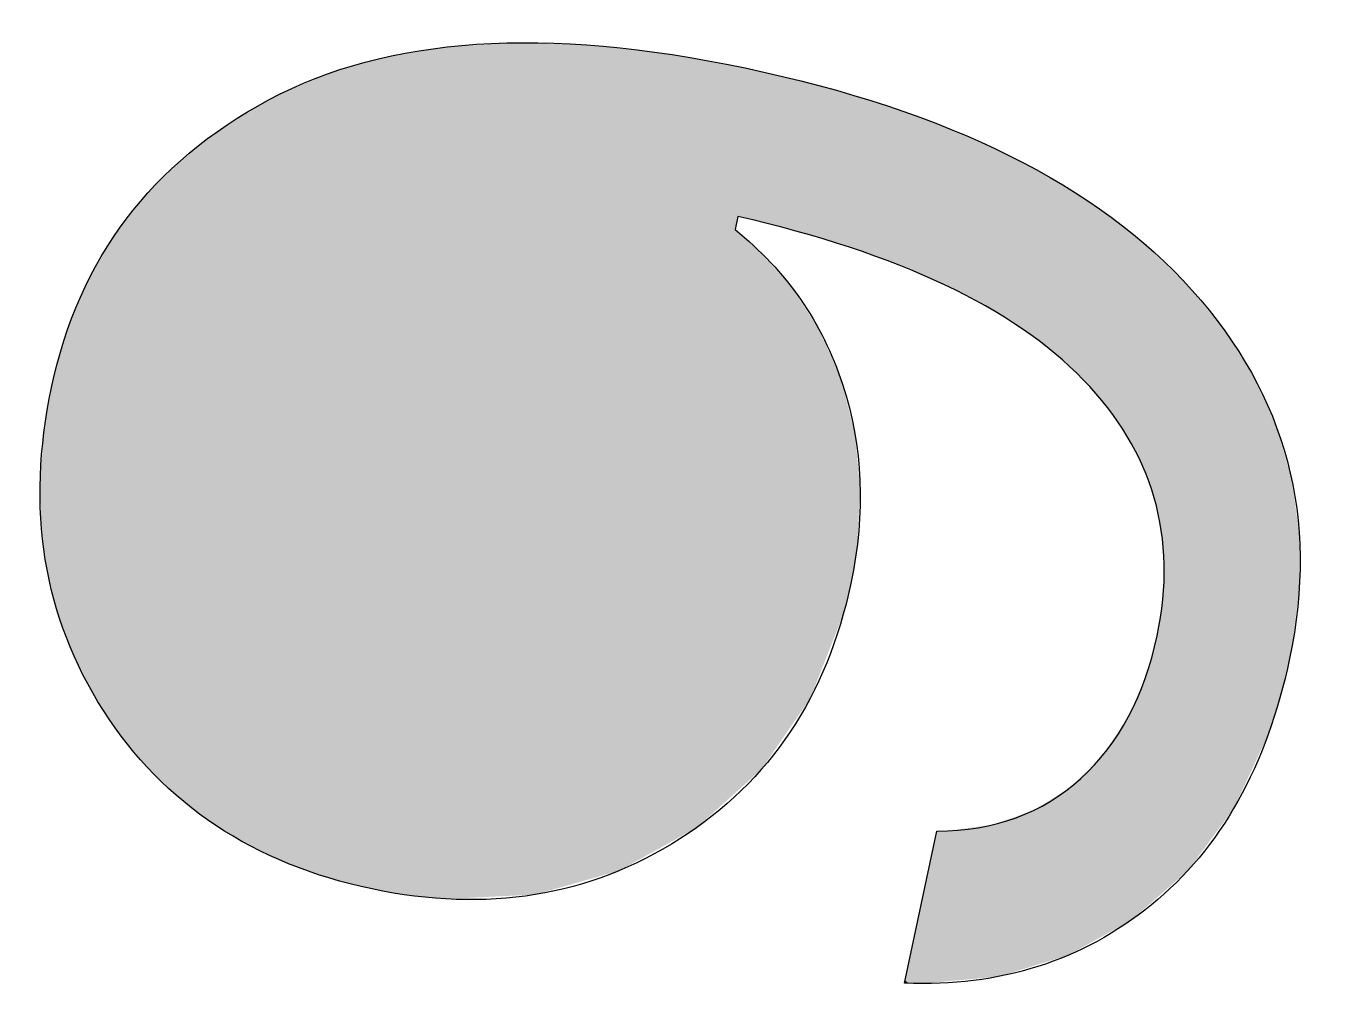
# Model space of a CAD drawing. Extents: x 1 to 47.3, y -47.1 to -0.8.
# Drawn here: x 43.218 to 46.775, y -29.777 to -27.133 of the extents above; entities that cross this region are included whole.
import ezdxf

# ---------------------------------------------------------------- set-up
doc = ezdxf.new("R2010")
doc.units = 0
doc.layers.add('LAYER_1', color=7, linetype='CONTINUOUS')

# ---------------------------------------------------------------- blocks, each defined once
blk = doc.blocks.new('*U17')
at = {"layer": 'LAYER_1', "color": 7}
for points in [[(44.3729, -29.5341), (44.2438, -27.2127), (44.3729, -27.1912)], [(44.3771, -29.5339), (44.3729, -27.1912), (44.3771, -27.1905)], [(44.3729, -29.5341), (44.3729, -27.1912), (44.3771, -29.5339)], [(44.5619, -29.5248), (44.3771, -27.1905), (44.5619, -27.1792)], [(44.3771, -29.5339), (44.3771, -27.1905), (44.5619, -29.5248)], [(44.5619, -29.5248), (44.5619, -27.1792), (44.6191, -29.522)], [(44.6191, -29.522), (44.5619, -27.1792), (44.6191, -27.1809)], [(44.6191, -29.522), (44.6191, -27.1809), (44.76, -29.4819)], [(44.76, -29.4819), (44.6191, -27.1809), (44.76, -27.185)], [(44.76, -29.4819), (44.76, -27.185), (44.849, -29.4566)], [(44.849, -29.4566), (44.76, -27.185), (44.849, -27.1947)], [(44.849, -29.4566), (44.849, -27.1947), (44.9713, -29.3887)], [(44.9713, -29.3887), (44.849, -27.1947), (44.9713, -27.2081)], [(44.9713, -29.3887), (44.9713, -27.2081), (45.0622, -29.3381)], [(45.0622, -29.3381), (44.9713, -27.2081), (45.0622, -27.2243)], [(44.2056, -29.5122), (44.11, -27.2466), (44.2056, -27.219)], [(44.2438, -29.5201), (44.2056, -27.219), (44.2438, -27.2127)], [(44.2056, -29.5122), (44.2056, -27.219), (44.2438, -29.5201)], [(44.2438, -29.5201), (44.2438, -27.2127), (44.3729, -29.5341)], [(45.0622, -29.3381), (45.0622, -27.2243), (45.1683, -29.2429)], [(45.1683, -29.2429), (45.0622, -27.2243), (45.1683, -27.2434)], [(45.1683, -27.693), (45.1683, -27.2434), (45.1688, -27.6907)], [(45.1688, -27.6907), (45.1683, -27.2434), (45.1688, -27.2434)], [(45.1688, -27.6907), (45.1688, -27.2434), (45.1714, -27.6783)], [(45.1714, -27.6783), (45.1688, -27.2434), (45.1714, -27.2439)], [(45.1714, -27.6783), (45.1714, -27.2439), (45.1759, -27.6569)], [(45.1759, -27.6569), (45.1714, -27.2439), (45.1759, -27.2447)], [(44.0474, -29.4732), (43.9812, -27.2933), (44.0474, -27.2646)], [(44.11, -29.4925), (44.0474, -27.2646), (44.11, -27.2466)], [(44.0474, -29.4732), (44.0474, -27.2646), (44.11, -29.4925)], [(44.11, -29.4925), (44.11, -27.2466), (44.2056, -29.5122)], [(45.1759, -27.6569), (45.1759, -27.2447), (45.1959, -27.662)], [(45.1959, -27.662), (45.1759, -27.2447), (45.1959, -27.2483)], [(45.1959, -27.662), (45.1959, -27.2483), (45.2193, -27.6679)], [(45.2193, -27.6679), (45.1959, -27.2483), (45.2193, -27.2539)], [(45.2193, -27.6679), (45.2193, -27.2539), (45.2402, -27.6732)], [(45.2402, -27.6732), (45.2193, -27.2539), (45.2402, -27.259)], [(45.2402, -27.6732), (45.2402, -27.259), (45.3193, -27.6933)], [(45.3193, -27.6933), (45.2402, -27.259), (45.3193, -27.2781)], [(45.3193, -27.6933), (45.3193, -27.2781), (45.3546, -27.7022)], [(45.3546, -27.7022), (45.3193, -27.2781), (45.3546, -27.2865)], [(43.9812, -29.4528), (43.9024, -27.3274), (43.9812, -27.2933)], [(43.9812, -29.4528), (43.9812, -27.2933), (44.0474, -29.4732)], [(45.3546, -27.7022), (45.3546, -27.2865), (45.3748, -27.7086)], [(45.3748, -27.7086), (45.3546, -27.2865), (45.3748, -27.2914)], [(45.3748, -27.7086), (45.3748, -27.2914), (45.3992, -27.7162)], [(45.3992, -27.7162), (45.3748, -27.2914), (45.3992, -27.2973)], [(45.3992, -27.7162), (45.3992, -27.2973), (45.4233, -27.7237)], [(45.4233, -27.7237), (45.3992, -27.2973), (45.4233, -27.3031)], [(45.4233, -27.7237), (45.4233, -27.3031), (45.4588, -27.7348)], [(45.4588, -27.7348), (45.4233, -27.3031), (45.4588, -27.3141)], [(45.4588, -27.7348), (45.4588, -27.3141), (45.4662, -27.7371)], [(45.4662, -27.7371), (45.4588, -27.3141), (45.4662, -27.3164)], [(43.9024, -29.4192), (43.8619, -27.3513), (43.9024, -27.3274)], [(43.9024, -29.4192), (43.9024, -27.3274), (43.9812, -29.4528)], [(45.4662, -27.7371), (45.4662, -27.3164), (45.4822, -27.7421)], [(45.4822, -27.7421), (45.4662, -27.3164), (45.4822, -27.3214)], [(45.4822, -27.7421), (45.4822, -27.3214), (45.4924, -27.7453)], [(45.4924, -27.7453), (45.4822, -27.3214), (45.4924, -27.3246)], [(45.4924, -27.7453), (45.4924, -27.3246), (45.4971, -27.7467)], [(45.4971, -27.7467), (45.4924, -27.3246), (45.4971, -27.326)], [(45.4971, -27.7467), (45.4971, -27.326), (45.5048, -27.7491)], [(45.5048, -27.7491), (45.4971, -27.326), (45.5048, -27.3284)], [(45.5048, -27.7491), (45.5048, -27.3284), (45.5123, -27.7515)], [(45.5123, -27.7515), (45.5048, -27.3284), (45.5123, -27.3307)], [(45.5123, -27.7515), (45.5123, -27.3307), (45.5185, -27.7534)], [(45.5185, -27.7534), (45.5123, -27.3307), (45.5185, -27.3327)], [(45.5185, -27.7534), (45.5185, -27.3327), (45.6329, -27.7971)], [(45.6329, -27.7971), (45.5185, -27.3327), (45.6329, -27.3681)], [(43.8619, -29.4019), (43.7712, -27.4049), (43.8619, -27.3513)], [(43.8619, -29.4019), (43.8619, -27.3513), (43.9024, -29.4192)], [(45.6329, -27.7971), (45.6329, -27.3681), (45.6348, -27.7979)], [(45.6348, -27.7979), (45.6329, -27.3681), (45.6348, -27.3689)], [(45.6348, -27.7979), (45.6348, -27.3689), (45.6363, -27.7984)], [(45.6363, -27.7984), (45.6348, -27.3689), (45.6363, -27.3695)], [(45.6363, -27.7984), (45.6363, -27.3695), (45.6456, -27.802)], [(45.6456, -27.802), (45.6363, -27.3695), (45.6456, -27.3731)], [(45.6456, -27.802), (45.6456, -27.3731), (45.6608, -27.8078)], [(45.6608, -27.8078), (45.6456, -27.3731), (45.6608, -27.3791)], [(45.6608, -27.8078), (45.6608, -27.3791), (45.6677, -27.8105)], [(45.6677, -27.8105), (45.6608, -27.3791), (45.6677, -27.3818)], [(45.6677, -27.8105), (45.6677, -27.3818), (45.6789, -27.8157)], [(45.6789, -27.8157), (45.6677, -27.3818), (45.6789, -27.3862)], [(45.6789, -27.8157), (45.6789, -27.3862), (45.6834, -27.8178)], [(45.6834, -27.8178), (45.6789, -27.3862), (45.6834, -27.388)], [(43.7522, -29.3398), (43.6549, -27.4931), (43.7522, -27.4193)], [(43.7712, -29.3506), (43.7522, -27.4193), (43.7712, -27.4049)], [(43.7522, -29.3398), (43.7522, -27.4193), (43.7712, -29.3506)], [(43.7712, -29.3506), (43.7712, -27.4049), (43.8619, -29.4019)], [(45.6834, -27.8178), (45.6834, -27.388), (45.697, -27.8241)], [(45.697, -27.8241), (45.6834, -27.388), (45.697, -27.3933)], [(45.697, -27.8241), (45.697, -27.3933), (45.7121, -27.8312)], [(45.7121, -27.8312), (45.697, -27.3933), (45.7121, -27.3993)], [(45.7121, -27.8312), (45.7121, -27.3993), (45.7214, -27.8356)], [(45.7214, -27.8356), (45.7121, -27.3993), (45.7214, -27.4029)], [(45.7214, -27.8356), (45.7214, -27.4029), (45.7229, -27.8363)], [(45.7229, -27.8363), (45.7214, -27.4029), (45.7229, -27.4035)], [(45.7229, -27.8363), (45.7229, -27.4035), (45.7524, -27.85)], [(45.7524, -27.85), (45.7229, -27.4035), (45.7524, -27.4151)], [(45.7524, -27.85), (45.7524, -27.4151), (45.8022, -27.8733)], [(45.8022, -27.8733), (45.7524, -27.4151), (45.8022, -27.4346)], [(45.8022, -27.8733), (45.8022, -27.4346), (45.8246, -27.8862)], [(45.8246, -27.8862), (45.8022, -27.4346), (45.8246, -27.4434)], [(45.8246, -27.8862), (45.8246, -27.4434), (45.8773, -27.9164)], [(45.8773, -27.9164), (45.8246, -27.4434), (45.8773, -27.4693)], [(43.6549, -29.2685), (43.652, -27.4959), (43.6549, -27.4931)], [(43.6549, -29.2685), (43.6549, -27.4931), (43.7522, -29.3398)], [(45.8773, -27.9164), (45.8773, -27.4693), (45.8922, -27.9249)], [(45.8922, -27.9249), (45.8773, -27.4693), (45.8922, -27.4766)], [(45.8922, -27.9249), (45.8922, -27.4766), (45.9219, -27.9419)], [(45.9219, -27.9419), (45.8922, -27.4766), (45.9219, -27.4912)], [(45.9219, -27.9419), (45.9219, -27.4912), (45.9895, -27.9899)], [(45.9895, -27.9899), (45.9219, -27.4912), (45.9895, -27.5244)], [(43.652, -29.2664), (43.5614, -27.5843), (43.652, -27.4959)], [(43.652, -29.2664), (43.652, -27.4959), (43.6549, -29.2685)], [(45.9895, -27.9899), (45.9895, -27.5244), (45.9986, -27.9963)], [(45.9986, -27.9963), (45.9895, -27.5244), (45.9986, -27.5289)], [(45.9986, -27.9963), (45.9986, -27.5289), (46.0268, -28.0163)], [(46.0268, -28.0163), (45.9986, -27.5289), (46.0268, -27.5462)], [(46.0268, -28.0163), (46.0268, -27.5462), (46.084, -28.0672)], [(46.084, -28.0672), (46.0268, -27.5462), (46.084, -27.5812)], [(43.5535, -29.1724), (43.4804, -27.6845), (43.5535, -27.592)], [(43.5614, -29.1818), (43.5535, -27.592), (43.5614, -27.5843)], [(43.5535, -29.1724), (43.5535, -27.592), (43.5614, -29.1818)], [(43.5614, -29.1818), (43.5614, -27.5843), (43.652, -29.2664)], [(46.084, -28.0672), (46.084, -27.5812), (46.0889, -28.0716)], [(46.0889, -28.0716), (46.084, -27.5812), (46.0889, -27.5842)], [(46.0889, -28.0716), (46.0889, -27.5842), (46.1169, -28.0965)], [(46.1169, -28.0965), (46.0889, -27.5842), (46.1169, -27.6014)], [(46.1169, -28.0965), (46.1169, -27.6014), (46.1547, -28.1393)], [(46.1547, -28.1393), (46.1169, -27.6014), (46.1547, -27.6246)], [(46.1547, -28.1393), (46.1547, -27.6246), (46.1745, -28.1618)], [(46.1745, -28.1618), (46.1547, -27.6246), (46.1745, -27.6398)], [(46.1745, -28.1618), (46.1745, -27.6398), (46.1924, -28.182)], [(46.1924, -28.182), (46.1745, -27.6398), (46.1924, -27.6534)], [(46.1924, -28.182), (46.1924, -27.6534), (46.2438, -28.2581)], [(46.2438, -28.2581), (46.1924, -27.6534), (46.2438, -27.6928)], [(43.4668, -29.0658), (43.4091, -27.7983), (43.4668, -27.7016)], [(43.4804, -29.0861), (43.4668, -27.7016), (43.4804, -27.6845)], [(43.4668, -29.0658), (43.4668, -27.7016), (43.4804, -29.0861)], [(43.4804, -29.0861), (43.4804, -27.6845), (43.5535, -29.1724)], [(45.1683, -29.2429), (45.1683, -27.693), (45.1688, -29.2425)], [(45.1688, -29.2425), (45.1683, -27.693), (45.1688, -27.6935)], [(45.1688, -29.2425), (45.1688, -27.6935), (45.1714, -29.2402)], [(45.1714, -29.2402), (45.1688, -27.6935), (45.1714, -27.6957)], [(45.1714, -29.2402), (45.1714, -27.6957), (45.1759, -29.2361)], [(45.1759, -29.2361), (45.1714, -27.6957), (45.1759, -27.6995)], [(45.1759, -29.2361), (45.1759, -27.6995), (45.1959, -29.2182)], [(45.1959, -29.2182), (45.1759, -27.6995), (45.1959, -27.7167)], [(46.2438, -28.2581), (46.2438, -27.6928), (46.253, -28.2718)], [(46.253, -28.2718), (46.2438, -27.6928), (46.253, -27.6999)], [(46.253, -28.2718), (46.253, -27.6999), (46.2589, -28.2839)], [(46.2589, -28.2839), (46.253, -27.6999), (46.2589, -27.7044)], [(46.2589, -28.2839), (46.2589, -27.7044), (46.293, -28.3539)], [(46.293, -28.3539), (46.2589, -27.7044), (46.293, -27.7305)], [(45.1959, -29.2182), (45.1959, -27.7167), (45.2193, -29.1972)], [(45.2193, -29.1972), (45.1959, -27.7167), (45.2193, -27.7368)], [(45.2193, -29.1972), (45.2193, -27.7368), (45.2402, -29.1785)], [(45.2402, -29.1785), (45.2193, -27.7368), (45.2402, -27.7594)], [(46.293, -28.3539), (46.293, -27.7305), (46.2964, -28.3609)], [(46.2964, -28.3609), (46.293, -27.7305), (46.2964, -27.7338)], [(46.2964, -28.3609), (46.2964, -27.7338), (46.2989, -28.3659)], [(46.2989, -28.3659), (46.2964, -27.7338), (46.2989, -27.7361)], [(46.2989, -28.3659), (46.2989, -27.7361), (46.3165, -28.4219)], [(46.3165, -28.4219), (46.2989, -27.7361), (46.3165, -27.7532)], [(45.2402, -29.1785), (45.2402, -27.7594), (45.3193, -29.0634)], [(45.3193, -29.0634), (45.2402, -27.7594), (45.3193, -27.8451)], [(46.3165, -28.4219), (46.3165, -27.7532), (46.325, -28.4488)], [(46.325, -28.4488), (46.3165, -27.7532), (46.325, -27.7613)], [(46.325, -28.4488), (46.325, -27.7613), (46.3299, -28.4643)], [(46.3299, -28.4643), (46.325, -27.7613), (46.3299, -27.766)], [(46.3299, -28.4643), (46.3299, -27.766), (46.3343, -28.4919)], [(46.3343, -28.4919), (46.3299, -27.766), (46.3343, -27.7703)], [(46.3343, -28.4919), (46.3343, -27.7703), (46.3461, -28.5669)], [(46.3461, -28.5669), (46.3343, -27.7703), (46.3461, -27.7817)], [(43.4091, -28.9794), (43.3951, -27.8218), (43.4091, -27.7983)], [(43.4091, -28.9794), (43.4091, -27.7983), (43.4668, -29.0658)], [(46.3461, -28.5669), (46.3461, -27.7817), (46.3476, -28.6739)], [(46.3476, -28.6739), (46.3461, -27.7817), (46.3476, -27.7831)], [(46.3476, -29.5139), (46.3476, -27.7831), (46.4135, -29.4561)], [(46.4135, -29.4561), (46.3476, -27.7831), (46.4135, -27.8466)], [(43.3951, -28.9522), (43.3508, -27.9234), (43.3951, -27.8218)], [(43.3951, -28.9522), (43.3951, -27.8218), (43.4091, -28.9794)], [(45.3193, -29.0634), (45.3193, -27.8451), (45.3546, -29.0122)], [(45.3546, -29.0122), (45.3193, -27.8451), (45.3546, -27.8989)], [(46.4135, -29.4561), (46.4135, -27.8466), (46.414, -29.4557)], [(46.414, -29.4557), (46.4135, -27.8466), (46.414, -27.8473)], [(46.414, -29.4557), (46.414, -27.8473), (46.5152, -29.3186)], [(46.5152, -29.3186), (46.414, -27.8473), (46.5152, -27.971)], [(45.3546, -29.0122), (45.3546, -27.8989), (45.3748, -28.9828)], [(45.3748, -28.9828), (45.3546, -27.8989), (45.3748, -27.9299)], [(43.3381, -28.8329), (43.3066, -28.0586), (43.3381, -27.9527)], [(43.3508, -28.8666), (43.3381, -27.9527), (43.3508, -27.9234)], [(43.3381, -28.8329), (43.3381, -27.9527), (43.3508, -28.8666)], [(43.3508, -28.8666), (43.3508, -27.9234), (43.3951, -28.9522)], [(45.3748, -28.9828), (45.3748, -27.9299), (45.3992, -28.921)], [(45.3992, -28.921), (45.3748, -27.9299), (45.3992, -27.967)], [(45.3992, -28.921), (45.3992, -27.967), (45.4233, -28.8599)], [(45.4233, -28.8599), (45.3992, -27.967), (45.4233, -28.0218)], [(46.5152, -29.3186), (46.5152, -27.971), (46.5395, -29.2857)], [(46.5395, -29.2857), (46.5152, -27.971), (46.5395, -28.0098)], [(45.4233, -28.8599), (45.4233, -28.0218), (45.4588, -28.7697)], [(45.4588, -28.7697), (45.4233, -28.0218), (45.4588, -28.1026)], [(46.5395, -29.2857), (46.5395, -28.0098), (46.5967, -29.1631)], [(46.5967, -29.1631), (46.5395, -28.0098), (46.5967, -28.1012)], [(43.3066, -28.7494), (43.296, -28.0942), (43.3066, -28.0586)], [(43.3066, -28.7494), (43.3066, -28.0586), (43.3381, -28.8329)], [(43.296, -28.7068), (43.2763, -28.1999), (43.296, -28.0942)], [(43.296, -28.7068), (43.296, -28.0942), (43.3066, -28.7494)], [(45.4588, -28.7697), (45.4588, -28.1026), (45.4662, -28.7512)], [(45.4662, -28.7512), (45.4588, -28.1026), (45.4662, -28.1306)], [(45.4662, -28.7512), (45.4662, -28.1306), (45.4822, -28.6876)], [(45.4822, -28.6876), (45.4662, -28.1306), (45.4822, -28.192)], [(46.5967, -29.1631), (46.5967, -28.1012), (46.6345, -29.0822)], [(46.6345, -29.0822), (46.5967, -28.1012), (46.6345, -28.185)], [(43.2763, -28.6276), (43.2697, -28.2354), (43.2763, -28.1999)], [(43.2763, -28.6276), (43.2763, -28.1999), (43.296, -28.7068)], [(45.4822, -28.6876), (45.4822, -28.192), (45.4924, -28.6387)], [(45.4924, -28.6387), (45.4822, -28.192), (45.4924, -28.2308)], [(46.6345, -29.0822), (46.6345, -28.185), (46.6579, -29.0079)], [(46.6579, -29.0079), (46.6345, -28.185), (46.6579, -28.237)], [(43.2697, -28.5763), (43.2601, -28.3455), (43.2697, -28.2354)], [(43.2697, -28.5763), (43.2697, -28.2354), (43.2763, -28.6276)], [(45.4924, -28.6387), (45.4924, -28.2308), (45.4971, -28.6082)], [(45.4971, -28.6082), (45.4924, -28.2308), (45.4971, -28.2487)], [(46.6579, -29.0079), (46.6579, -28.237), (46.6706, -28.9678)], [(46.6706, -28.9678), (46.6579, -28.237), (46.6706, -28.2807)], [(45.4971, -28.6082), (45.4971, -28.2487), (45.5048, -28.5579)], [(45.5048, -28.5579), (45.4971, -28.2487), (45.5048, -28.3251)], [(46.6706, -28.9678), (46.6706, -28.2807), (46.6989, -28.8442)], [(46.6989, -28.8442), (46.6706, -28.2807), (46.6989, -28.3784)], [(43.2601, -28.5014), (43.2579, -28.3707), (43.2601, -28.3455)], [(43.2601, -28.5014), (43.2601, -28.3455), (43.2697, -28.5763)], [(45.5048, -28.5579), (45.5048, -28.3251), (45.5123, -28.4005)], [(46.6989, -28.8442), (46.6989, -28.3784), (46.7006, -28.837)], [(46.7006, -28.837), (46.6989, -28.3784), (46.7006, -28.3901)], [(46.7006, -28.837), (46.7006, -28.3901), (46.7197, -28.6829)], [(46.7197, -28.6829), (46.7006, -28.3901), (46.7197, -28.5256)], [(46.7197, -28.6829), (46.7197, -28.5256), (46.7203, -28.6785)], [(46.3461, -29.5152), (46.3343, -28.785), (46.3461, -28.686)], [(46.3476, -29.5139), (46.3461, -28.686), (46.3476, -28.6739)], [(46.3461, -29.5152), (46.3461, -28.686), (46.3476, -29.5139)], [(46.3299, -29.5294), (46.325, -28.8296), (46.3299, -28.806)], [(46.3343, -29.5256), (46.3299, -28.806), (46.3343, -28.785)], [(46.3299, -29.5294), (46.3299, -28.806), (46.3343, -29.5256)], [(46.3343, -29.5256), (46.3343, -28.785), (46.3461, -29.5152)], [(46.325, -29.5337), (46.3165, -28.8634), (46.325, -28.8296)], [(46.325, -29.5337), (46.325, -28.8296), (46.3299, -29.5294)], [(46.3165, -29.5411), (46.2989, -28.9201), (46.3165, -28.8634)], [(46.3165, -29.5411), (46.3165, -28.8634), (46.325, -29.5337)], [(46.293, -29.5618), (46.2589, -29.0112), (46.293, -28.9356)], [(46.2964, -29.5588), (46.293, -28.9356), (46.2964, -28.928)], [(46.293, -29.5618), (46.293, -28.9356), (46.2964, -29.5588)], [(46.2989, -29.5566), (46.2964, -28.928), (46.2989, -28.9201)], [(46.2964, -29.5588), (46.2964, -28.928), (46.2989, -29.5566)], [(46.2989, -29.5566), (46.2989, -28.9201), (46.3165, -29.5411)], [(46.2589, -29.5916), (46.253, -29.0242), (46.2589, -29.0112)], [(46.2589, -29.5916), (46.2589, -29.0112), (46.293, -29.5618)], [(46.2438, -29.6001), (46.1924, -29.1192), (46.2438, -29.0447)], [(46.253, -29.5949), (46.2438, -29.0447), (46.253, -29.0242)], [(46.2438, -29.6001), (46.2438, -29.0447), (46.253, -29.5949)], [(46.253, -29.5949), (46.253, -29.0242), (46.2589, -29.5916)], [(46.1924, -29.6288), (46.1745, -29.145), (46.1924, -29.1192)], [(46.1924, -29.6288), (46.1924, -29.1192), (46.2438, -29.6001)], [(46.1547, -29.6498), (46.1169, -29.2011), (46.1547, -29.1643)], [(46.1745, -29.6388), (46.1547, -29.1643), (46.1745, -29.145)], [(46.1547, -29.6498), (46.1547, -29.1643), (46.1745, -29.6388)], [(46.1745, -29.6388), (46.1745, -29.145), (46.1924, -29.6288)], [(46.084, -29.6893), (46.0268, -29.2671), (46.084, -29.2314)], [(46.0889, -29.6866), (46.084, -29.2314), (46.0889, -29.2284)], [(46.084, -29.6893), (46.084, -29.2314), (46.0889, -29.6866)], [(46.1169, -29.6709), (46.0889, -29.2284), (46.1169, -29.2011)], [(46.0889, -29.6866), (46.0889, -29.2284), (46.1169, -29.6709)], [(46.1169, -29.6709), (46.1169, -29.2011), (46.1547, -29.6498)], [(46.0268, -29.7067), (45.9986, -29.2847), (46.0268, -29.2671)], [(46.0268, -29.7067), (46.0268, -29.2671), (46.084, -29.6893)], [(45.9895, -29.7181), (45.9219, -29.3142), (45.9895, -29.2904)], [(45.9986, -29.7153), (45.9895, -29.2904), (45.9986, -29.2847)], [(45.9895, -29.7181), (45.9895, -29.2904), (45.9986, -29.7153)], [(45.9986, -29.7153), (45.9986, -29.2847), (46.0268, -29.7067)], [(45.8022, -29.7559), (45.7524, -29.347), (45.8022, -29.3402)], [(45.8246, -29.7538), (45.8022, -29.3402), (45.8246, -29.3371)], [(45.8022, -29.7559), (45.8022, -29.3402), (45.8246, -29.7538)], [(45.8773, -29.749), (45.8246, -29.3371), (45.8773, -29.3299)], [(45.8246, -29.7538), (45.8246, -29.3371), (45.8773, -29.749)], [(45.8922, -29.7477), (45.8773, -29.3299), (45.8922, -29.3247)], [(45.8773, -29.749), (45.8773, -29.3299), (45.8922, -29.7477)], [(45.9219, -29.7386), (45.8922, -29.3247), (45.9219, -29.3142)], [(45.8922, -29.7477), (45.8922, -29.3247), (45.9219, -29.7386)], [(45.9219, -29.7386), (45.9219, -29.3142), (45.9895, -29.7181)], [(45.7214, -29.7633), (45.7121, -29.399), (45.7214, -29.355)], [(45.7229, -29.7631), (45.7214, -29.355), (45.7229, -29.3478)], [(45.7214, -29.7633), (45.7214, -29.355), (45.7229, -29.7631)], [(45.7524, -29.7604), (45.7229, -29.3478), (45.7524, -29.347)], [(45.7229, -29.7631), (45.7229, -29.3478), (45.7524, -29.7604)], [(45.7524, -29.7604), (45.7524, -29.347), (45.8022, -29.7559)], [(45.7121, -29.7641), (45.697, -29.4709), (45.7121, -29.399)], [(45.7121, -29.7641), (45.7121, -29.399), (45.7214, -29.7633)], [(45.697, -29.7655), (45.6834, -29.535), (45.697, -29.4709)], [(45.697, -29.7655), (45.697, -29.4709), (45.7121, -29.7641)], [(45.6834, -29.7667), (45.6789, -29.5567), (45.6834, -29.535)], [(45.6834, -29.7667), (45.6834, -29.535), (45.697, -29.7655)], [(45.6789, -29.7666), (45.6677, -29.6095), (45.6789, -29.5567)], [(45.6789, -29.7666), (45.6789, -29.5567), (45.6834, -29.7667)], [(45.6677, -29.7663), (45.6608, -29.6425), (45.6677, -29.6095)], [(45.6677, -29.7663), (45.6677, -29.6095), (45.6789, -29.7666)], [(45.6608, -29.7662), (45.6456, -29.7144), (45.6608, -29.6425)], [(45.6608, -29.7662), (45.6608, -29.6425), (45.6677, -29.7663)], [(45.6456, -29.7658), (45.6363, -29.7584), (45.6456, -29.7144)], [(45.6456, -29.7658), (45.6456, -29.7144), (45.6608, -29.7662)], [(45.6363, -29.7656), (45.6348, -29.7655), (45.6363, -29.7584)], [(45.6363, -29.7656), (45.6363, -29.7584), (45.6456, -29.7658)]]:
    blk.add_solid(points, dxfattribs=at)
blk = doc.blocks.new('BLOCK_2')
at = {"layer": 'LAYER_1'}
blk.add_open_spline([(45.1959, -27.2483), (44.6477, -27.1325), (44.2116, -27.1618), (43.8871, -27.3355), (43.5625, -27.5094), (43.3631, -27.7733), (43.2887, -28.1271), (43.218, -28.4613), (43.2659, -28.7576), (43.4316, -29.016), (43.5973, -29.274), (43.8437, -29.4377), (44.1703, -29.5066), (44.4865, -29.573), (44.7687, -29.5272), (45.0167, -29.3687), (45.2648, -29.2103), (45.4215, -28.976), (45.487, -28.666), (45.5276, -28.4716), (45.52, -28.2891), (45.4642, -28.1185), (45.4081, -27.948), (45.3096, -27.8061), (45.1683, -27.6931), (45.1683, -27.6931), (45.1759, -27.6569), (45.1759, -27.6569), (45.6169, -27.7575), (45.9338, -27.9073), (46.126, -28.1058), (46.3186, -28.3046), (46.3861, -28.5395), (46.3293, -28.8103), (46.2942, -28.976), (46.2242, -29.1066), (46.1191, -29.2027), (46.0141, -29.2985), (45.8818, -29.3467), (45.723, -29.3477), (45.723, -29.3477), (45.6348, -29.7656), (45.6348, -29.7656), (45.8966, -29.7766), (46.1229, -29.705), (46.3135, -29.5503), (46.5043, -29.3953), (46.6307, -29.1696), (46.6934, -28.873), (46.7748, -28.4875), (46.6855, -28.1499), (46.4258, -27.8601), (46.166, -27.5701), (45.756, -27.3661), (45.1959, -27.2483)], degree=3, knots=[0, 0, 0, 0, 1, 1, 1, 2, 2, 2, 3, 3, 3, 4, 4, 4, 5, 5, 5, 6, 6, 6, 7, 7, 7, 8, 8, 8, 9, 9, 9, 10, 10, 10, 11, 11, 11, 12, 12, 12, 13, 13, 13, 14, 14, 14, 15, 15, 15, 16, 16, 16, 17, 17, 17, 18, 18, 18, 18], dxfattribs=at)
at = {"layer": 'LAYER_1', "color": 7}
blk.add_blockref('*U17', (0, 0), dxfattribs=at)

msp = doc.modelspace()

# ---------------------------------------------------------------- block references
at = {"layer": 'LAYER_1'}
msp.add_blockref('BLOCK_2', (0, 0), dxfattribs=at)

doc.saveas('drawing.dxf')
